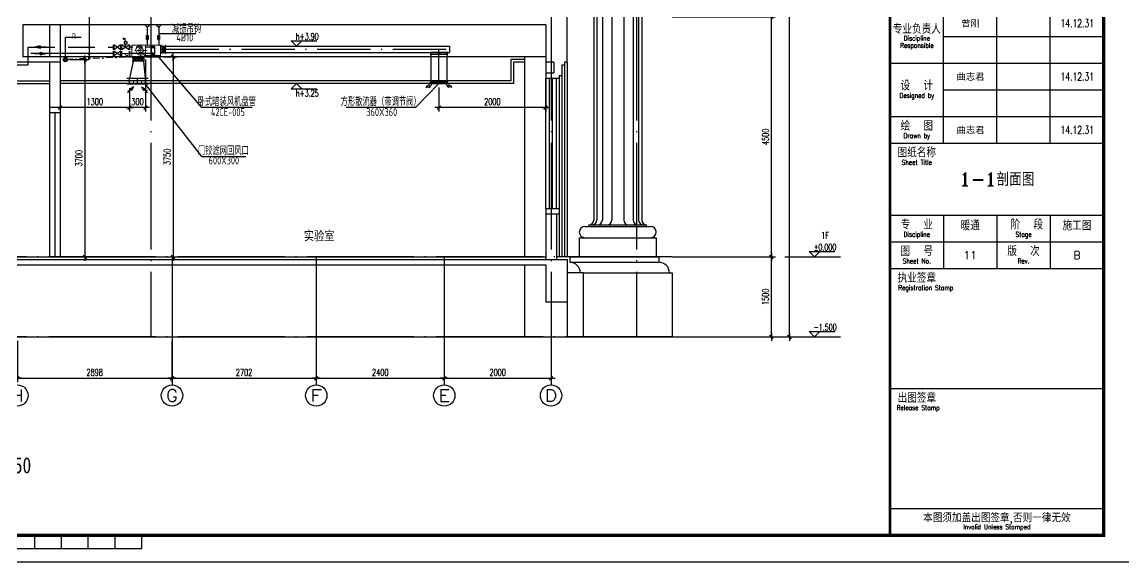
# Model space of a CAD drawing. Extents: x -345393 to -54719, y 203828 to 476815.
# Drawn here: x -240010 to -219361, y 226172 to 236296 of the extents above; entities that cross this region are included whole.
import ezdxf
from ezdxf.enums import TextEntityAlignment as Align

# ---------------------------------------------------------------- set-up
doc = ezdxf.new("R2010")
doc.units = 0
doc.header["$LTSCALE"] = 1000
doc.header["$MEASUREMENT"] = 0
for name, pattern in [('CENTER2', [1.125, 0.75, -0.125, 0.125, -0.125]), ('CHENG_DOTE', [1.42, 1, -0.2, 0.02, -0.2]), ('CONTINOUS', [0]), ('DASH', [0.35, 0.25, -0.1]), ('DASHDOT2', [0.5, 0.25, -0.125, 0, -0.125]), ('DASHED', [0.75, 0.5, -0.25]), ('DOTE', [2.42, 2, -0.2, 0.02, -0.2]), ('HIDDEN2', [0.1875, 0.125, -0.0625])]:
    doc.linetypes.add(name, pattern=pattern)
doc.layers.get('0').update_dxf_attribs({"color": 252, "linetype": 'CONTINUOUS'})
doc.layers.get('Defpoints').update_dxf_attribs({"color": 252, "linetype": 'CONTINUOUS'})
for name, color, linetype in [('A-卫生间', 252, 'CONTINUOUS'), ('A-外窗', 252, 'CONTINUOUS'), ('A-立面看线', 252, 'CONTINUOUS'), ('A-装饰构件', 252, 'CONTINUOUS'), ('AXIS', 252, 'CONTINUOUS'), ('AXIS_TEXT', 252, 'CONTINUOUS'), ('DIM_ELEV', 252, 'CONTINUOUS'), ('DOTE', 250, 'DOTE'), ('WALL', 252, 'CONTINUOUS'), ('图框', 252, 'CONTINUOUS'), ('暖通-水-水阀', 3, 'CONTINUOUS'), ('暖通-水-管道-供水', 1, 'CONTINUOUS'), ('暖通-水-管道-凝结水', 40, 'DASHDOT2'), ('暖通-水-管道-回水', 6, 'DASHED'), ('暖通-水-管道-立管', 6, 'CONTINUOUS'), ('暖通-水-管道-管径', 201, 'CONTINUOUS'), ('暖通-风-标注', 160, 'CONTINUOUS'), ('暖通-风-法兰', 2, 'CONTINUOUS'), ('暖通-风-装饰吊顶', 74, 'DASH'), ('暖通-风-说明', 3, 'CONTINUOUS'), ('暖通-风-轴线', 5, 'CHENG_DOTE'), ('暖通-风-风管', 4, 'CONTINUOUS')]:
    doc.layers.add(name, color=color, linetype=linetype)
doc.layers.add('暖通-水-设备', color=3, linetype='CONTINUOUS', lineweight=20)
doc.layers.add('暖通-风-风口', color=3, linetype='CONTINUOUS', lineweight=20)
doc.styles.add('_TCH_AXIS', font='COMPLEX', dxfattribs={"bigfont": 'GBCBIG'})
doc.styles.add('COMPLEX', font='COMPLEX')
doc.styles.add('HT', font='simhei.ttf')
doc.styles.add('HZ-ZGBZ', font='romanc.shx', dxfattribs={"width": 0.65, "bigfont": '0hztxt.shx'})
doc.styles.add('NT4', font='tssdeng.shx', dxfattribs={"width": 0.65, "bigfont": 'tssdchn.shx'})
doc.styles.add('TKZ1_tjhts.shx', font='tjromant.shx', dxfattribs={"bigfont": 'tjhts.shx'})
doc.styles.add('TKZ2_tjkts.shx', font='tjromant.shx', dxfattribs={"bigfont": 'tjkts.shx'})
doc.styles.add('图框字1_黑体', font='simhei.ttf')
doc.dimstyles.new('暖-标注50', dxfattribs={"dimscale": 0.5, "dimtxt": 250, "dimasz": 1, "dimexe": 150, "dimexo": 150, "dimgap": 100, "dimtad": 1, "dimdec": 0, "dimdsep": 46, "dimtxsty": 'HZ-ZGBZ', "dimblk": '_DIMX', "dimcen": 0.09, "dimclrt": 7, "dimadec": 0, "dimazin": 0, "dimtfac": 1, "dimtdec": 0, "dimtix": 1, "dimtmove": 2, "dimatfit": 3, "dimldrblk": '_DIMX', "dimfxl": 0, "dimtolj": 1, "dimtzin": 0, "dimarcsym": 0})

# ---------------------------------------------------------------- blocks, each defined once
blk = doc.blocks.new('_DIMX')
blk.add_line((-150, 0), (150, 0))
at = {"const_width": 50}
blk.add_lwpolyline([(-70, -70), (70, 70)], dxfattribs=at)
blk = doc.blocks.new('*D351')
at = {"layer": 'Defpoints', "color": 0}
for p in [(-227902, 231893), (-225968, 231893), (-227902, 230393)]:
    blk.add_point(p, dxfattribs=at)
at = {"layer": '暖通-风-标注', "color": 0, "lineweight": -2}
for p, q in [((-227827, 231893), (-225893, 231893)), ((-225968, 230394), (-225968, 231893)), ((-227827, 230393), (-225893, 230393))]:
    blk.add_line(p, q, dxfattribs=at)
at = {"layer": '暖通-风-标注', "color": 0, "lineweight": -2, "xscale": 0.5, "yscale": 0.5, "zscale": 0.5}
for p, rotation in [((-225968, 231893), 90), ((-225968, 230393), 270)]:
    blk.add_blockref('_DIMX', p, dxfattribs=dict(at, rotation=rotation))
at = {"layer": '暖通-风-标注', "color": 7, "insert": (-226081, 231143), "char_height": 125, "attachment_point": 5, "rotation": 90, "style": 'HZ-ZGBZ'}
blk.add_mtext('\\A1;1500', dxfattribs=at)
blk = doc.blocks.new('*D352')
at = {"layer": 'Defpoints', "color": 0}
for p in [(-227902, 236393), (-225968, 236393), (-227902, 231893)]:
    blk.add_point(p, dxfattribs=at)
at = {"layer": '暖通-风-标注', "color": 0, "lineweight": -2}
for p, q in [((-227827, 236393), (-225893, 236393)), ((-225968, 231894), (-225968, 236393)), ((-227827, 231893), (-225893, 231893))]:
    blk.add_line(p, q, dxfattribs=at)
at = {"layer": '暖通-风-标注', "color": 0, "lineweight": -2, "xscale": 0.5, "yscale": 0.5, "zscale": 0.5}
for p, rotation in [((-225968, 236393), 90), ((-225968, 231893), 270)]:
    blk.add_blockref('_DIMX', p, dxfattribs=dict(at, rotation=rotation))
at = {"layer": '暖通-风-标注', "color": 7, "insert": (-226081, 234143), "char_height": 125, "attachment_point": 5, "rotation": 90, "style": 'HZ-ZGBZ'}
blk.add_mtext('\\A1;4500', dxfattribs=at)
blk = doc.blocks.new('*D357')
at = {"layer": 'Defpoints', "color": 0}
for p in [(-227991, 252893), (-225629, 252893), (-227991, 230393)]:
    blk.add_point(p, dxfattribs=at)
at = {"layer": '暖通-风-标注', "color": 0, "lineweight": -2}
for p, q in [((-227916, 252893), (-225554, 252893)), ((-225629, 230394), (-225629, 252893)), ((-227916, 230393), (-225554, 230393))]:
    blk.add_line(p, q, dxfattribs=at)
at = {"layer": '暖通-风-标注', "color": 0, "lineweight": -2, "xscale": 0.5, "yscale": 0.5, "zscale": 0.5}
for p, rotation in [((-225629, 252893), 90), ((-225629, 230393), 270)]:
    blk.add_blockref('_DIMX', p, dxfattribs=dict(at, rotation=rotation))
at = {"layer": '暖通-风-标注', "color": 7, "insert": (-225741, 241643), "char_height": 125, "attachment_point": 5, "rotation": 90, "style": 'HZ-ZGBZ'}
blk.add_mtext('\\A1;22500', dxfattribs=at)
blk = doc.blocks.new('*D358')
at = {"layer": 'Defpoints', "color": 0}
for p in [(-232097, 230393), (-230097, 230393), (-230097, 229616)]:
    blk.add_point(p, dxfattribs=at)
at = {"layer": '暖通-风-标注', "color": 0, "lineweight": -2}
for p, q in [((-232097, 230318), (-232097, 229541)), ((-230097, 230318), (-230097, 229541)), ((-232097, 229616), (-230098, 229616))]:
    blk.add_line(p, q, dxfattribs=at)
at = {"layer": '暖通-风-标注', "color": 0, "lineweight": -2, "xscale": 0.5, "yscale": 0.5, "zscale": 0.5, "rotation": 180}
blk.add_blockref('_DIMX', (-232097, 229616), dxfattribs=at)
at = {"layer": '暖通-风-标注', "color": 0, "lineweight": -2, "xscale": 0.5, "yscale": 0.5, "zscale": 0.5}
blk.add_blockref('_DIMX', (-230097, 229616), dxfattribs=at)
at = {"layer": '暖通-风-标注', "color": 7, "insert": (-231097, 229728), "char_height": 125, "attachment_point": 5, "style": 'HZ-ZGBZ'}
blk.add_mtext('\\A1;2000', dxfattribs=at)
blk = doc.blocks.new('*D359')
at = {"layer": 'Defpoints', "color": 0}
for p in [(-234497, 230393), (-232097, 230393), (-232097, 229616)]:
    blk.add_point(p, dxfattribs=at)
at = {"layer": '暖通-风-标注', "color": 0, "lineweight": -2}
for p, q in [((-234497, 230318), (-234497, 229541)), ((-232097, 230318), (-232097, 229541)), ((-234497, 229616), (-232098, 229616))]:
    blk.add_line(p, q, dxfattribs=at)
at = {"layer": '暖通-风-标注', "color": 0, "lineweight": -2, "xscale": 0.5, "yscale": 0.5, "zscale": 0.5, "rotation": 180}
blk.add_blockref('_DIMX', (-234497, 229616), dxfattribs=at)
at = {"layer": '暖通-风-标注', "color": 0, "lineweight": -2, "xscale": 0.5, "yscale": 0.5, "zscale": 0.5}
blk.add_blockref('_DIMX', (-232097, 229616), dxfattribs=at)
at = {"layer": '暖通-风-标注', "color": 7, "insert": (-233297, 229728), "char_height": 125, "attachment_point": 5, "style": 'HZ-ZGBZ'}
blk.add_mtext('\\A1;2400', dxfattribs=at)
blk = doc.blocks.new('*D360')
at = {"layer": 'Defpoints', "color": 0}
for p in [(-237200, 230393), (-234497, 230393), (-234497, 229616)]:
    blk.add_point(p, dxfattribs=at)
at = {"layer": '暖通-风-标注', "color": 0, "lineweight": -2}
for p, q in [((-237200, 230318), (-237200, 229541)), ((-234497, 230318), (-234497, 229541)), ((-237199, 229616), (-234498, 229616))]:
    blk.add_line(p, q, dxfattribs=at)
at = {"layer": '暖通-风-标注', "color": 0, "lineweight": -2, "xscale": 0.5, "yscale": 0.5, "zscale": 0.5, "rotation": 180}
blk.add_blockref('_DIMX', (-237200, 229616), dxfattribs=at)
at = {"layer": '暖通-风-标注', "color": 0, "lineweight": -2, "xscale": 0.5, "yscale": 0.5, "zscale": 0.5}
blk.add_blockref('_DIMX', (-234497, 229616), dxfattribs=at)
at = {"layer": '暖通-风-标注', "color": 7, "insert": (-235849, 229728), "char_height": 125, "attachment_point": 5, "style": 'HZ-ZGBZ'}
blk.add_mtext('\\A1;2702', dxfattribs=at)
blk = doc.blocks.new('*D361')
at = {"layer": 'Defpoints', "color": 0}
for p in [(-240097, 230393), (-237200, 230393), (-237200, 229616)]:
    blk.add_point(p, dxfattribs=at)
at = {"layer": '暖通-风-标注', "color": 0, "lineweight": -2}
for p, q in [((-240097, 230318), (-240097, 229541)), ((-237200, 230318), (-237200, 229541)), ((-240097, 229616), (-237200, 229616))]:
    blk.add_line(p, q, dxfattribs=at)
at = {"layer": '暖通-风-标注', "color": 0, "lineweight": -2, "xscale": 0.5, "yscale": 0.5, "zscale": 0.5, "rotation": 180}
blk.add_blockref('_DIMX', (-240097, 229616), dxfattribs=at)
at = {"layer": '暖通-风-标注', "color": 0, "lineweight": -2, "xscale": 0.5, "yscale": 0.5, "zscale": 0.5}
blk.add_blockref('_DIMX', (-237200, 229616), dxfattribs=at)
at = {"layer": '暖通-风-标注', "color": 7, "insert": (-238649, 229728), "char_height": 125, "attachment_point": 5, "style": 'HZ-ZGBZ'}
blk.add_mtext('\\A1;2898', dxfattribs=at)
blk = doc.blocks.new('_AXISO')
blk.add_circle((0, 0), 0.5)
at = {"layer": 'AXIS_TEXT', "style": 'COMPLEX', "width": 1.041667}
blk.add_attdef('A', text='', height=0.56, dxfattribs=at).set_placement((-0.25, -0.28), (0.25, -0.28), align=Align.FIT)
blk = doc.blocks.new('箭头')
at = {"color": 3, "linetype": 'CONTINOUS'}
for p, q in [((-317, 0), (381, 0)), ((32, 84), (381, 0)), ((32, 84), (32, -84)), ((32, -84), (381, 0))]:
    blk.add_line(p, q, dxfattribs=at)
blk = doc.blocks.new('截止阀1')
at = {"layer": '暖通-水-水阀'}
for p, q in [((100, 0), (-100, 0)), ((100, -20), (-100, -20)), ((100, -320), (-100, -20)), ((-100, -320), (100, -20)), ((-100, -320), (100, -320)), ((-100, -340), (100, -340))]:
    blk.add_line(p, q, dxfattribs=at)
blk = doc.blocks.new('除污器2')
at = {"layer": '暖通-水-水阀'}
for p, q in [((100, 340), (-100, 340)), ((100, 320), (-100, 320)), ((-100, 20), (100, 20)), ((-100, 0), (100, 0)), ((134, 145), (60, 80)), ((140, 137), (66, 73))]:
    blk.add_line(p, q, dxfattribs=at)
at = {"layer": '暖通-水-水阀', "const_width": 40}
for points in [[(0, 320), (0, 20)], [(0, 224), (97, 112)]]:
    blk.add_lwpolyline(points, dxfattribs=at)
blk = doc.blocks.new('dd')
at = {"layer": '暖通-水-水阀'}
for p, q in [((100, 0), (-100, 0)), ((-325, -86), (-400, -79)), ((-387, -139), (-325, -86)), ((-334, -157), (-387, -139)), ((-236, -170), (-334, -157)), ((0, -170), (-130, -170)), ((100, -20), (-100, -20)), ((100, -320), (-100, -20)), ((-100, -320), (100, -20)), ((-100, -320), (100, -320)), ((-100, -340), (100, -340))]:
    blk.add_line(p, q, dxfattribs=at)
blk.add_lwpolyline([(-236, -217), (-130, -217), (-130, -123), (-236, -123)], close=True, dxfattribs=at)
blk = doc.blocks.new('*D690')
at = {"layer": 'Defpoints', "color": 0}
for p in [(-237430, 235643), (-237830, 231893), (-237181, 231893)]:
    blk.add_point(p, dxfattribs=at)
at = {"layer": '暖通-风-标注', "color": 0, "lineweight": -2}
for p, q in [((-237355, 235643), (-237106, 235643)), ((-237181, 235642), (-237181, 231893)), ((-237755, 231893), (-237106, 231893))]:
    blk.add_line(p, q, dxfattribs=at)
at = {"layer": '暖通-风-标注', "color": 0, "lineweight": -2, "xscale": 0.5, "yscale": 0.5, "zscale": 0.5}
for p, rotation in [((-237181, 235643), 90), ((-237181, 231893), 270)]:
    blk.add_blockref('_DIMX', p, dxfattribs=dict(at, rotation=rotation))
at = {"layer": '暖通-风-标注', "color": 7, "insert": (-237293, 233768), "char_height": 125, "attachment_point": 5, "rotation": 90, "style": 'HZ-ZGBZ'}
blk.add_mtext('\\A1;3750', dxfattribs=at)
blk = doc.blocks.new('*D691')
at = {"layer": 'Defpoints', "color": 0}
for p in [(-239197, 235593), (-239297, 231893), (-238832, 231893)]:
    blk.add_point(p, dxfattribs=at)
at = {"layer": '暖通-风-标注', "color": 0, "lineweight": -2}
for p, q in [((-239122, 235593), (-238757, 235593)), ((-238832, 235592), (-238832, 231893)), ((-239222, 231893), (-238757, 231893))]:
    blk.add_line(p, q, dxfattribs=at)
at = {"layer": '暖通-风-标注', "color": 0, "lineweight": -2, "xscale": 0.5, "yscale": 0.5, "zscale": 0.5}
for p, rotation in [((-238832, 235593), 90), ((-238832, 231893), 270)]:
    blk.add_blockref('_DIMX', p, dxfattribs=dict(at, rotation=rotation))
at = {"layer": '暖通-风-标注', "color": 7, "insert": (-238945, 233743), "char_height": 125, "attachment_point": 5, "rotation": 90, "style": 'HZ-ZGBZ'}
blk.add_mtext('\\A1;3700', dxfattribs=at)
blk = doc.blocks.new('fg_baiy01')
for p, q in [((0.5, 0.5), (-0.5, 0.5)), ((-0.5, 0.5), (-0.5, -0.5)), ((-0.5, 0.25), (0.5, 0.25)), ((-0.5, 0), (0.5, 0)), ((0.5, -0.5), (0.5, 0.5)), ((-0.5, -0.25), (0.5, -0.25)), ((-0.5, -0.5), (0.5, -0.5))]:
    blk.add_line(p, q)
blk = doc.blocks.new('A$C76E60354')
at = {"layer": '暖通-风-说明', "color": 95}
for p, q in [((-113, -113), (0, 0)), ((0, 0), (-68, -39)), ((0, 0), (-39, -68)), ((-106, -69), (-81, -81)), ((-69, -106), (-106, -69)), ((-106, -69), (-81, -81)), ((-69, -106), (-94, -94)), ((-40, -39), (-68, -39)), ((-39, -68), (-40, -39))]:
    blk.add_line(p, q, dxfattribs=at)
for points in [[(-68, -39), (-40, -39), (0, 0)], [(-39, -68), (-40, -39), (0, 0)]]:
    blk.add_solid(points, dxfattribs=at)
blk = doc.blocks.new('风机盘管2')
h = blk.add_hatch()
h.set_pattern_fill('ANSI37', color=95, scale=5, style=0)
h.set_pattern_definition([(45, (-10574485.771, -16627846.545), (-11.225320151, 11.225320151), []), (135, (-10574485.771, -16627846.545), (-11.225320151, -11.225320151), [])])
h.paths.add_polyline_path([(-167, -15), (-237, -15), (-237, -75), (-167, -75)])
h.paths.add_polyline_path([(-237, -75), (-237, -135), (-167, -135), (-167, -75)])
for p, q in [((-142, 0), (141, 0)), ((-142, -210), (-142, 0)), ((141, 0), (141, -210)), ((141, 0), (396, 0)), ((226, 0), (141, 0)), ((396, 0), (396, -220)), ((-142, -190), (141, -190)), ((-142, -190), (141, -190)), ((141, -190), (163, -190)), ((163, -190), (163, -220)), ((-132, -220), (131, -220)), ((157, -245), (390, -245)), ((163, -220), (396, -220)), ((173, -220), (173, -245)), ((373, -220), (373, -245))]:
    blk.add_line(p, q)
at = {"color": 3, "linetype": 'CENTER2', "ltscale": 0.1}
for p, q in [((226, 12), (226, -203)), ((-25, -38), (25, -38)), ((-25, -156), (25, -156)), ((-20, -205), (20, -205)), ((0, -13), (0, -63)), ((0, -131), (0, -181)), ((0, -185), (0, -225)), ((109, -96), (343, -96))]:
    blk.add_line(p, q, dxfattribs=at)
for points in [[(-35, -20), (35, -20), (35, -173), (-35, -173)], [(-30, -25), (30, -25), (30, -168), (-30, -168)]]:
    blk.add_lwpolyline(points, close=True)
for centre, radius in [((0, -38), 12.5), ((0, -156), 12.5), ((0, -205), 10), ((226, -96), 45.7)]:
    blk.add_circle(centre, radius)
for centre, radius, start, end in [((226, -99), 98.9, 1.8115, 90), ((223, -84), 102, 216.3406, 353.3695), ((-132, -210), 10, 180, 270), ((131, -210), 10, 270, 0)]:
    blk.add_arc(centre, radius, start, end)
at = {"layer": '暖通-水-设备'}
for p, q in [((-237, -160), (-237, 10)), ((-167, -160), (-167, 10))]:
    blk.add_line(p, q, dxfattribs=at)
at = {"layer": '暖通-风-轴线'}
blk.add_line((-142, -75), (-237, -75), dxfattribs=at)
at = {"layer": '暖通-风-风管'}
for p, q in [((-142, -15), (-237, -15)), ((-142, -135), (-237, -135))]:
    blk.add_line(p, q, dxfattribs=at)
blk = doc.blocks.new('A$C5A12350D')
at = {"layer": '暖通-风-标注'}
h = blk.add_hatch(dxfattribs=at)
h.set_pattern_fill('ANSI37', color=256, scale=250, style=0)
h.set_pattern_definition([(45, (-633792.043, -274273.086), (-22.0970869, 22.0970869), []), (135, (-633792.043, -274273.086), (-22.0970869, -22.0970869), [])])
h.paths.add_polyline_path([(200, -50), (200, 0), (100, 0), (100, -50)])
h.paths.add_polyline_path([(100, -50), (100, 0), (0, 0), (0, -50)])
at = {"layer": '暖通-风-法兰'}
for p, q in [((-16, 0), (216, 0)), ((-16, -50), (216, -50))]:
    blk.add_line(p, q, dxfattribs=at)
at = {"layer": '暖通-风-轴线'}
blk.add_line((100, 0), (100, -50), dxfattribs=at)
at = {"layer": '暖通-风-风管'}
for p, q in [((0, 0), (0, -50)), ((200, 0), (200, -50))]:
    blk.add_line(p, q, dxfattribs=at)
blk = doc.blocks.new('*D693')
at = {"layer": 'Defpoints', "color": 0}
for p in [(-237697, 235670), (-237997, 235133), (-237997, 234691)]:
    blk.add_point(p, dxfattribs=at)
at = {"layer": '暖通-风-标注', "color": 0, "lineweight": -2}
for p, q in [((-237697, 235595), (-237697, 234616)), ((-237997, 235058), (-237997, 234616)), ((-237998, 234691), (-237998, 234691)), ((-237697, 234691), (-237997, 234691)), ((-237697, 234691), (-237696, 234691))]:
    blk.add_line(p, q, dxfattribs=at)
at = {"layer": '暖通-风-标注', "color": 0, "lineweight": -2, "xscale": 0.5, "yscale": 0.5, "zscale": 0.5}
blk.add_blockref('_DIMX', (-237997, 234691), dxfattribs=at)
at = {"layer": '暖通-风-标注', "color": 0, "lineweight": -2, "xscale": 0.5, "yscale": 0.5, "zscale": 0.5, "rotation": 180}
blk.add_blockref('_DIMX', (-237697, 234691), dxfattribs=at)
at = {"layer": '暖通-风-标注', "color": 7, "insert": (-237847, 234803), "char_height": 125, "attachment_point": 5, "style": 'HZ-ZGBZ'}
blk.add_mtext('\\A1;300', dxfattribs=at)
blk = doc.blocks.new('*D694')
at = {"layer": 'Defpoints', "color": 0}
for p in [(-239297, 235143), (-237997, 235133), (-239297, 234691)]:
    blk.add_point(p, dxfattribs=at)
at = {"layer": '暖通-风-标注', "color": 0, "lineweight": -2}
for p, q in [((-239297, 235068), (-239297, 234616)), ((-237997, 235058), (-237997, 234616)), ((-237998, 234691), (-239297, 234691))]:
    blk.add_line(p, q, dxfattribs=at)
at = {"layer": '暖通-风-标注', "color": 0, "lineweight": -2, "xscale": 0.5, "yscale": 0.5, "zscale": 0.5, "rotation": 180}
blk.add_blockref('_DIMX', (-239297, 234691), dxfattribs=at)
at = {"layer": '暖通-风-标注', "color": 0, "lineweight": -2, "xscale": 0.5, "yscale": 0.5, "zscale": 0.5}
blk.add_blockref('_DIMX', (-237997, 234691), dxfattribs=at)
at = {"layer": '暖通-风-标注', "color": 7, "insert": (-238647, 234803), "char_height": 125, "attachment_point": 5, "style": 'HZ-ZGBZ'}
blk.add_mtext('\\A1;1300', dxfattribs=at)
blk = doc.blocks.new('*D692')
at = {"layer": 'Defpoints', "color": 0}
for p in [(-230197, 235643), (-232197, 235143), (-232197, 234691)]:
    blk.add_point(p, dxfattribs=at)
at = {"layer": '暖通-风-标注', "color": 0, "lineweight": -2}
for p, q in [((-230197, 235568), (-230197, 234616)), ((-232197, 235068), (-232197, 234616)), ((-230198, 234691), (-232197, 234691))]:
    blk.add_line(p, q, dxfattribs=at)
at = {"layer": '暖通-风-标注', "color": 0, "lineweight": -2, "xscale": 0.5, "yscale": 0.5, "zscale": 0.5, "rotation": 180}
blk.add_blockref('_DIMX', (-232197, 234691), dxfattribs=at)
at = {"layer": '暖通-风-标注', "color": 0, "lineweight": -2, "xscale": 0.5, "yscale": 0.5, "zscale": 0.5}
blk.add_blockref('_DIMX', (-230197, 234691), dxfattribs=at)
at = {"layer": '暖通-风-标注', "color": 7, "insert": (-231197, 234803), "char_height": 125, "attachment_point": 5, "style": 'HZ-ZGBZ'}
blk.add_mtext('\\A1;2000', dxfattribs=at)

msp = doc.modelspace()

# ---------------------------------------------------------------- linework, layer by layer
for p, q in [((-222742.68185, 234022.36292), (-222742.68185, 240522.36292)), ((-221742.68185, 234022.36292), (-221742.68185, 240022.36292)), ((-220742.68185, 234022.36292), (-220742.68185, 240022.36292)), ((-222742.68185, 236022.36292), (-219742.68185, 236022.36292)), ((-223742.68185, 235522.36292), (-219742.68185, 235522.36292)), ((-222742.68185, 235022.36292), (-219742.68185, 235022.36292)), ((-223742.68185, 234522.36292), (-219742.68185, 234522.36292)), ((-223742.68185, 232672.36292), (-219742.68185, 232672.36292)), ((-222742.68185, 232672.36292), (-222742.68185, 231672.36292)), ((-221742.68185, 232672.36292), (-221742.68185, 231672.36292)), ((-220742.68185, 232672.36292), (-220742.68185, 231672.36292)), ((-223742.68185, 232172.36292), (-219742.68185, 232172.36292)), ((-223742.68185, 229422.36292), (-219742.68185, 229422.36292)), ((-223742.68185, 227172.36292), (-219742.68185, 227172.36292))]:
    msp.add_line(p, q)
for points, const_width in [([(-223742.68185, 255372.36281), (-223742.68185, 226672.36292)], 50), ([(-223742.68185, 234022.36292), (-219742.68185, 234022.36292)], 30), ([(-223742.68185, 231672.36292), (-219742.68185, 231672.36292)], 30)]:
    msp.add_lwpolyline(points, dxfattribs=dict(const_width=const_width))
at = {"layer": 'A-卫生间', "color": 251}
msp.add_line((-230197.38334, 235642.5295), (-239297.37346, 235642.5295), dxfattribs=at)
at = {"layer": 'A-卫生间'}
for p, q in [((-230597.38048, 235642.5295), (-230597.38048, 231892.5295)), ((-253997.37041, 231892.5295), (-230197.38334, 231892.5295)), ((-230597.38048, 231742.5295), (-230597.38048, 230392.5295))]:
    msp.add_line(p, q, dxfattribs=at)
at = {"layer": 'A-外窗'}
for p, q in [((-230197.38334, 232792.5295), (-230197.38334, 235242.5295)), ((-230127.38334, 232792.5295), (-230127.38334, 235242.5295)), ((-230067.38334, 232792.5295), (-230067.38334, 235242.5295)), ((-229997.38334, 232792.5295), (-229997.38334, 235242.5295)), ((-239497.37346, 234592.5295), (-239497.37346, 231892.5295)), ((-239397.37346, 234592.5295), (-239397.37346, 231892.5295)), ((-239297.37346, 234592.5295), (-239297.37346, 231892.5295))]:
    msp.add_line(p, q, dxfattribs=at)
at = {"layer": 'A-立面看线'}
for p, q in [((-229297.38029, 246481.37637), (-229297.38029, 232582.5295)), ((-229238.58231, 246481.37637), (-229238.58231, 232582.5295)), ((-229135.68468, 246481.37637), (-229135.68468, 232582.5295)), ((-228959.29073, 246481.37637), (-228959.29073, 232582.5295)), ((-228735.46984, 246481.37637), (-228735.46984, 232582.5295)), ((-228559.0759, 246481.37637), (-228559.0759, 232582.5295)), ((-228456.17827, 246481.37637), (-228456.17827, 232582.5295)), ((-228397.38029, 246481.37637), (-228397.38029, 232582.5295)), ((-229462.38029, 232462.5295), (-228232.38029, 232462.5295)), ((-229387.38029, 232492.5295), (-228307.38029, 232492.5295)), ((-229387.38029, 232462.5295), (-229387.38029, 232492.5295)), ((-228307.38029, 232462.5295), (-228307.38029, 232492.5295)), ((-229567.38029, 232252.5295), (-228127.38029, 232252.5295)), ((-229567.38029, 232252.5295), (-229567.38029, 231892.5295)), ((-228127.38029, 232252.5295), (-228127.38029, 231892.5295)), ((-229747.38334, 231892.5295), (-228077.38029, 231892.5295)), ((-228077.38029, 231892.5295), (-228077.38029, 231792.5295)), ((-229747.38291, 231792.5295), (-228077.38029, 231792.5295)), ((-229497.38334, 231592.5295), (-227827.38029, 231592.5295)), ((-227827.38029, 231592.5295), (-227827.38029, 230392.5295))]:
    msp.add_line(p, q, dxfattribs=at)
for centre, radius, start, end in [((-229387.38029, 232582.5295), 90, 270, 0), ((-229328.58231, 232582.5295), 90, 270, 0), ((-229225.68468, 232582.5295), 90, 270, 0), ((-229049.29073, 232582.5295), 90, 270, 0), ((-228645.46984, 232582.5295), 90, 180, 270), ((-228469.0759, 232582.5295), 90, 180, 270), ((-228366.17827, 232582.5295), 90, 180, 270), ((-228307.38029, 232582.5295), 90, 180, 270), ((-229462.38029, 232357.5295), 105, 90, 270), ((-228232.38029, 232357.5295), 105, 270, 90), ((-228077.38029, 231592.5295), 200, 0, 90)]:
    msp.add_arc(centre, radius, start, end, dxfattribs=at)
at = {"layer": 'A-装饰构件'}
for p, q in [((-229847.38334, 235492.5295), (-229847.38334, 231892.5295)), ((-229797.38334, 235542.5295), (-229797.38334, 231892.5295)), ((-229947.38334, 235242.5295), (-229947.38334, 232792.5295)), ((-229897.38334, 235292.5295), (-229897.38334, 231892.5295)), ((-229947.38334, 232692.5295), (-229947.38334, 231892.5295)), ((-229747.38334, 231892.5295), (-229997.38334, 231892.5295)), ((-229747.38334, 231892.5295), (-229747.38334, 231792.5295))]:
    msp.add_line(p, q, dxfattribs=at)
msp.add_arc((-229747.38334, 231592.5295), 200, 0, 90, dxfattribs=at)
at = {"layer": 'AXIS'}
for p, q in [((-225260.01522, 231992.5295), (-224779.70997, 231992.5295)), ((-225160.01522, 231892.5295), (-225260.01522, 231992.5295)), ((-225160.01522, 231892.5295), (-225060.01522, 231992.5295)), ((-225260.01522, 230492.5295), (-224779.70997, 230492.5295)), ((-225160.01522, 230392.5295), (-225260.01522, 230492.5295)), ((-225160.01522, 230392.5295), (-225060.01522, 230492.5295)), ((-237199.78061, 230392.5295), (-237199.78061, 229493.77524)), ((-234497.38334, 230392.5295), (-234497.38334, 229493.77524)), ((-232097.38334, 230392.5295), (-232097.38334, 229493.77524)), ((-230097.38334, 230392.5295), (-230097.38334, 229493.77524))]:
    msp.add_line(p, q, dxfattribs=at)
at = {"layer": 'DIM_ELEV'}
for p, q in [((-225718.0606, 231893.07192), (-224674.9409, 231893.07192)), ((-225718.0606, 230393.07192), (-224674.9409, 230393.07192))]:
    msp.add_line(p, q, dxfattribs=at)
at = {"layer": 'DOTE'}
for p, q in [((-237597.38334, 253392.5295), (-237597.38334, 230392.5295)), ((-230097.38334, 253392.5295), (-230097.38334, 230392.5295)), ((-228497.38334, 253392.5295), (-228497.38334, 230392.5295)), ((-227827.38029, 231892.5295), (-254097.38334, 231892.5295)), ((-237199.78061, 231892.5295), (-237199.78061, 230392.5295)), ((-234497.38334, 231892.5295), (-234497.38334, 230392.5295)), ((-232097.38334, 231892.5295), (-232097.38334, 230392.5295)), ((-227827.38029, 230392.5295), (-256367.37346, 230392.5295))]:
    msp.add_line(p, q, dxfattribs=at)
at = {"layer": 'WALL'}
for p, q in [((-229797.38334, 235542.5295), (-229797.38334, 237092.5295)), ((-230197.38334, 236242.5295), (-239997.37346, 236242.5295)), ((-239997.37346, 236242.5295), (-239997.37346, 235642.5295)), ((-239497.37346, 236242.5295), (-239497.37346, 235642.5295)), ((-239297.37346, 236242.5295), (-239297.37346, 234592.5295)), ((-230197.38334, 236242.5295), (-230197.38334, 235242.5295)), ((-239297.37346, 235642.5295), (-239997.37346, 235642.5295)), ((-239297.37346, 235542.5295), (-240397.37346, 235542.5295)), ((-239497.37346, 235542.5295), (-239497.37346, 234592.5295)), ((-230047.38334, 235542.5295), (-230197.38334, 235542.5295)), ((-230047.38334, 235542.5295), (-230047.38334, 235342.5295)), ((-229897.38334, 235492.5295), (-229847.38334, 235492.5295)), ((-229897.38334, 235492.5295), (-229897.38334, 235292.5295)), ((-229847.38334, 235542.5295), (-229847.38334, 235492.5295)), ((-229797.38334, 235542.5295), (-229847.38334, 235542.5295)), ((-230197.38334, 235342.5295), (-230047.38334, 235342.5295)), ((-230197.38334, 235242.5295), (-229947.38334, 235242.5295)), ((-229947.38334, 235292.5295), (-229897.38334, 235292.5295)), ((-229947.38334, 235292.5295), (-229947.38334, 235242.5295)), ((-239297.37346, 234692.5295), (-239497.37346, 234692.5295)), ((-239297.37346, 234592.5295), (-239497.37346, 234592.5295)), ((-230197.38334, 232792.5295), (-230197.38334, 231842.5295)), ((-229947.38334, 232792.5295), (-230197.38334, 232792.5295)), ((-229947.38334, 232792.5295), (-229947.38334, 232692.5295)), ((-229947.38334, 232692.5295), (-230197.38334, 232692.5295)), ((-229997.38334, 232692.5295), (-229997.38334, 231842.5295)), ((-254397.37041, 231842.5295), (-229797.38334, 231842.5295)), ((-253997.37041, 231742.5295), (-230197.38334, 231742.5295)), ((-230197.38334, 231742.5295), (-230197.38334, 231042.5295)), ((-229797.38334, 231842.5295), (-229797.38334, 230392.5295)), ((-229497.38334, 231592.5295), (-229797.38334, 231592.5295)), ((-229497.38334, 231592.5295), (-229497.38334, 230392.5295)), ((-229797.38334, 231042.5295), (-230197.38334, 231042.5295)), ((-256367.37346, 230392.5295), (-224785.34574, 230392.5295))]:
    msp.add_line(p, q, dxfattribs=at)
at = {"layer": '图框'}
for p, q in [((-239767.68185, 226422.36281), (-239767.68185, 226672.36281)), ((-239267.68185, 226422.36281), (-239267.68185, 226672.36281)), ((-238767.68185, 226422.36281), (-238767.68185, 226672.36281)), ((-238267.68185, 226422.36281), (-238267.68185, 226672.36281)), ((-237767.68185, 226422.36281), (-237767.68185, 226672.36281)), ((-242767.68185, 226422.36281), (-237767.68185, 226422.36281)), ((-261292.68185, 226172.36281), (-219242.68185, 226172.36281))]:
    msp.add_line(p, q, dxfattribs=at)
at = {"layer": '图框', "const_width": 60}
msp.add_lwpolyline([(-219742.68185, 255372.36281), (-260042.68185, 255372.36281), (-260042.68185, 226672.36281), (-219742.68185, 226672.36281)], close=True, dxfattribs=at)
at = {"layer": '暖通-水-管道-供水'}
for p, q in [((-238299.78405, 235704.54972), (-239847.38639, 235704.54972)), ((-237555.88639, 235704.54972), (-237993.78405, 235704.54972))]:
    msp.add_line(p, q, dxfattribs=at)
at = {"layer": '暖通-水-管道-凝结水', "ltscale": 0.5}
msp.add_line((-237555.88639, 235659.68375), (-239157.44478, 235594.68999), dxfattribs=at)
at = {"layer": '暖通-水-管道-回水', "linetype": 'HIDDEN2'}
msp.add_line((-237555.88639, 235822.54972), (-237993.78405, 235822.54972), dxfattribs=at)
at = {"layer": '暖通-水-管道-回水'}
msp.add_lwpolyline([(-240397.38639, 235492.5295), (-239897.38639, 235492.5295), (-239897.38639, 235822.54972), (-238299.78405, 235822.54972)], dxfattribs=at)
at = {"layer": '暖通-水-管道-立管', "color": 3}
for radius in [40, 25]:
    msp.add_circle((-239197.38639, 235592.5295), radius, dxfattribs=at)
at = {"layer": '暖通-水-管道-管径'}
msp.add_line((-238749.78405, 236737.92302), (-238749.78405, 235616.74086), dxfattribs=at)
at = {"layer": '暖通-水-管道-管径', "const_width": 25}
for points in [[(-238737.28405, 235822.54972, -1), (-238762.28405, 235822.54972, -1)], [(-238737.28405, 235704.54972, -1), (-238762.28405, 235704.54972, -1)], [(-238737.28405, 235616.74086, -1), (-238762.28405, 235616.74086, -1)]]:
    msp.add_lwpolyline(points, format="xyb", close=True, dxfattribs=at)
at = {"layer": '暖通-风-标注', "color": 95}
for p, q in [((-232381.06223, 235126.9224), (-232438.33788, 235069.64675)), ((-232438.33788, 235069.64675), (-232418.40292, 235104.16756)), ((-232438.33788, 235069.64675), (-232404.10663, 235089.36295)), ((-232418.56557, 235089.60498), (-232418.40292, 235104.16756)), ((-232404.10663, 235089.36295), (-232418.56557, 235089.60498)), ((-232331.06223, 235126.9224), (-232388.33788, 235069.64675)), ((-232388.33788, 235069.64675), (-232368.40292, 235104.16756)), ((-232388.33788, 235069.64675), (-232354.10663, 235089.36295)), ((-232368.56557, 235089.60498), (-232368.40292, 235104.16756)), ((-232354.10663, 235089.36295), (-232368.56557, 235089.60498)), ((-232063.7303, 235126.9224), (-232006.45465, 235069.64675)), ((-232040.6859, 235089.36295), (-232026.22696, 235089.60498)), ((-232006.45465, 235069.64675), (-232040.6859, 235089.36295)), ((-232026.22696, 235089.60498), (-232026.38961, 235104.16756)), ((-232006.45465, 235069.64675), (-232026.38961, 235104.16756)), ((-232013.7303, 235126.9224), (-231956.45465, 235069.64675)), ((-231990.6859, 235089.36295), (-231976.22696, 235089.60498)), ((-231956.45465, 235069.64675), (-231990.6859, 235089.36295)), ((-231956.45465, 235069.64675), (-231976.38961, 235104.16756))]:
    msp.add_line(p, q, dxfattribs=at)
at = {"layer": '暖通-风-标注', "const_width": 10}
for points in [[(-237669.21108, 235860.37525, 1), (-237659.21108, 235860.37525, 1)], [(-237442.5617, 235860.37525, -1), (-237452.5617, 235860.37525, -1)]]:
    msp.add_lwpolyline(points, format="xyb", close=True, dxfattribs=at)
at = {"layer": '暖通-风-标注', "color": 95}
for points in [[(-232418.40292, 235104.16756), (-232418.56557, 235089.60498), (-232438.33788, 235069.64675)], [(-232404.10663, 235089.36295), (-232418.56557, 235089.60498), (-232438.33788, 235069.64675)], [(-232368.40292, 235104.16756), (-232368.56557, 235089.60498), (-232388.33788, 235069.64675)], [(-232354.10663, 235089.36295), (-232368.56557, 235089.60498), (-232388.33788, 235069.64675)], [(-232040.6859, 235089.36295), (-232026.22696, 235089.60498), (-232006.45465, 235069.64675)], [(-232026.38961, 235104.16756), (-232026.22696, 235089.60498), (-232006.45465, 235069.64675)], [(-231990.6859, 235089.36295), (-231976.22696, 235089.60498), (-231956.45465, 235069.64675)], [(-231976.38961, 235104.16756), (-231976.22696, 235089.60498), (-231956.45465, 235069.64675)]]:
    msp.add_solid(points, dxfattribs=at)
at = {"layer": '暖通-风-法兰'}
for p, q in [((-232032.39627, 235725.37525), (-232362.39627, 235725.37525)), ((-232032.39627, 235722.37525), (-232362.39627, 235722.37525)), ((-232032.39627, 235687.87525), (-232362.39627, 235687.87525)), ((-232032.39627, 235684.87525), (-232362.39627, 235684.87525)), ((-238047.38639, 235242.5295), (-237647.38639, 235242.5295)), ((-237647.38639, 235132.5295), (-238047.38639, 235132.5295)), ((-232389.89627, 235142.5295), (-232004.89627, 235142.5295)), ((-232032.39627, 235175.5295), (-232362.39627, 235175.5295)), ((-232032.39627, 235172.5295), (-232362.39627, 235172.5295)), ((-232322.39627, 235172.5295), (-232352.39627, 235142.5295)), ((-232297.39627, 235172.5295), (-232327.39627, 235142.5295)), ((-232272.39627, 235172.5295), (-232302.39627, 235142.5295)), ((-232247.39627, 235172.5295), (-232277.39627, 235142.5295)), ((-232222.39627, 235172.5295), (-232252.39627, 235142.5295)), ((-232197.39627, 235172.5295), (-232227.39627, 235142.5295)), ((-232197.39627, 235172.5295), (-232167.39627, 235142.5295)), ((-232172.39627, 235172.5295), (-232142.39627, 235142.5295)), ((-232147.39627, 235172.5295), (-232117.39627, 235142.5295)), ((-232122.39627, 235172.5295), (-232092.39627, 235142.5295)), ((-232097.39627, 235172.5295), (-232067.39627, 235142.5295)), ((-232072.39627, 235172.5295), (-232042.39627, 235142.5295))]:
    msp.add_line(p, q, dxfattribs=at)
at = {"layer": '暖通-风-法兰', "color": 75}
for p, q in [((-232192.68776, 235721.46164), (-232214.94772, 235699.99682)), ((-232198.16054, 235690.42532), (-232212.40307, 235711.3706)), ((-232184.88809, 235716.31538), (-232208.01571, 235694.01388)), ((-232189.31357, 235692.36746), (-232207.46901, 235719.06714)), ((-232182.28023, 235708.60744), (-232203.50145, 235688.14424)), ((-232181.5066, 235696.97199), (-232199.01204, 235722.71575))]:
    msp.add_line(p, q, dxfattribs=at)
at = {"layer": '暖通-风-装饰吊顶', "linetype": 'ByBlock'}
for p, q in [((-244697.38029, 235192.5295), (-239497.37346, 235192.5295)), ((-244697.38029, 235142.5295), (-239497.37346, 235142.5295))]:
    msp.add_line(p, q, dxfattribs=at)
for points in [[(-230597.3934, 235592.5295), (-230847.3934, 235592.5295), (-230847.3934, 235192.5295), (-239297.38639, 235192.5295)], [(-230597.3934, 235542.5295), (-230797.3934, 235542.5295), (-230797.3934, 235142.5295), (-239297.38639, 235142.5295)]]:
    msp.add_lwpolyline(points, dxfattribs=at)
at = {"layer": '暖通-风-说明'}
for p, q in [((-237679.21108, 236045.63485), (-237649.21108, 236045.63485)), ((-237679.21108, 235967.13485), (-237679.21108, 236045.63485)), ((-237664.21108, 236200.11141), (-237664.21108, 235860.37525)), ((-237649.21108, 235967.13485), (-237649.21108, 236045.63485)), ((-237462.5617, 236045.63485), (-237432.5617, 236045.63485)), ((-237462.5617, 235967.13485), (-237462.5617, 236045.63485)), ((-237447.5617, 236200.11141), (-237447.5617, 235860.37525)), ((-237432.5617, 235967.13485), (-237432.5617, 236045.63485)), ((-238899.1246, 236007.55534), (-239197.38639, 236007.55534)), ((-239197.38639, 235592.5295), (-239197.38639, 236007.55534)), ((-237679.21108, 235967.13485), (-237649.21108, 235967.13485)), ((-237462.5617, 235967.13485), (-237432.5617, 235967.13485)), ((-234965.94811, 235945.37525), (-234485.64286, 235945.37525)), ((-234865.94811, 235845.37525), (-234965.94811, 235945.37525)), ((-234865.94811, 235845.37525), (-234765.94811, 235945.37525)), ((-236643.7887, 234695.31961), (-237476.44857, 235672.5295)), ((-236643.7887, 233776.34311), (-237697.38639, 235132.5295)), ((-234865.94811, 235142.5295), (-234965.94811, 235042.5295)), ((-234965.94811, 235042.5295), (-234485.64286, 235042.5295)), ((-234865.94811, 235142.5295), (-234765.94811, 235042.5295)), ((-232197.39627, 235142.5295), (-232634.18377, 234695.31961)), ((-235695.60348, 234695.31961), (-236643.7887, 234695.31961)), ((-232634.18377, 234695.31961), (-233934.8555, 234695.31961)), ((-236643.7887, 233776.34311), (-235818.2646, 233776.34311))]:
    msp.add_line(p, q, dxfattribs=at)
at = {"layer": '暖通-风-说明', "color": 3}
msp.add_line((-237447.5617, 236082.77762), (-236752.9375, 236082.77762), dxfattribs=at)
at = {"layer": '暖通-风-说明'}
for points in [[(-237704.47491, 236240.37525), (-237664.21108, 236200.11141), (-237623.94724, 236240.37525)], [(-237487.82554, 236240.37525), (-237447.5617, 236200.11141), (-237407.29787, 236240.37525)]]:
    msp.add_lwpolyline(points, dxfattribs=at)
for points in [[(-237679.21108, 236045.63485), (-237649.21108, 236045.63485), (-237649.21108, 235967.13485), (-237679.21108, 235967.13485)], [(-237462.5617, 236045.63485), (-237432.5617, 236045.63485), (-237432.5617, 235967.13485), (-237462.5617, 235967.13485)]]:
    msp.add_lwpolyline(points, close=True, dxfattribs=at)
at = {"layer": '暖通-风-轴线'}
for p, q in [((-237319.38639, 235785.37525), (-231998.0974, 235785.37525)), ((-232197.39627, 235142.5295), (-232197.39627, 235770.99976)), ((-237847.38639, 235132.5295), (-237847.38639, 235242.5295))]:
    msp.add_line(p, q, dxfattribs=at)
at = {"layer": '暖通-风-风管'}
for p, q in [((-237319.38639, 235845.37525), (-231998.0974, 235845.37525)), ((-231998.0974, 235845.37525), (-231998.0974, 235725.37525)), ((-237319.38639, 235725.37525), (-231998.0974, 235725.37525)), ((-232347.39627, 235722.37525), (-232347.39627, 235172.5295)), ((-232047.39627, 235722.37525), (-232047.39627, 235172.5295)), ((-237929.31821, 235565.37525), (-237997.38639, 235242.5295)), ((-237697.38639, 235242.5295), (-237729.31821, 235565.37525)), ((-237997.38639, 235132.5295), (-237997.38639, 235242.5295)), ((-237697.38639, 235132.5295), (-237697.38639, 235242.5295)), ((-232347.39627, 235172.5295), (-232377.39627, 235142.5295)), ((-232047.39627, 235172.5295), (-232017.39627, 235142.5295))]:
    msp.add_line(p, q, dxfattribs=at)

# ---------------------------------------------------------------- block references
at = {"layer": 'AXIS'}
ref = msp.add_blockref('_AXISO', (-240097.38334, 229293.77524), dxfattribs=dict(at, xscale=400, yscale=400, zscale=400))
ref.add_attrib('A', 'H', dxfattribs={"layer": 'AXIS_TEXT', "height": 226.27417, "style": '_TCH_AXIS', "width": 1.05}).set_placement((-240210.52042, 229180.63815), (-239984.24625, 229180.63815), align=Align.FIT)
ref = msp.add_blockref('_AXISO', (-237199.78061, 229293.77524), dxfattribs=dict(at, xscale=400, yscale=400, zscale=400))
ref.add_attrib('A', 'G', dxfattribs={"layer": 'AXIS_TEXT', "height": 226.27417, "style": '_TCH_AXIS', "width": 1.166667}).set_placement((-237312.9177, 229180.63815), (-237086.64353, 229180.63815), align=Align.FIT)
ref = msp.add_blockref('_AXISO', (-234497.38334, 229293.77524), dxfattribs=dict(at, xscale=400, yscale=400, zscale=400))
ref.add_attrib('A', 'F', dxfattribs={"layer": 'AXIS_TEXT', "height": 226.27417, "style": '_TCH_AXIS', "width": 1.3125}).set_placement((-234610.52042, 229180.63815), (-234384.24625, 229180.63815), align=Align.FIT)
ref = msp.add_blockref('_AXISO', (-232097.38334, 229293.77524), dxfattribs=dict(at, xscale=400, yscale=400, zscale=400))
ref.add_attrib('A', 'E', dxfattribs={"layer": 'AXIS_TEXT', "height": 226.27417, "style": '_TCH_AXIS', "width": 1.3125}).set_placement((-232210.52042, 229180.63815), (-231984.24625, 229180.63815), align=Align.FIT)
ref = msp.add_blockref('_AXISO', (-230097.38334, 229293.77524), dxfattribs=dict(at, xscale=400, yscale=400, zscale=400))
ref.add_attrib('A', 'D', dxfattribs={"layer": 'AXIS_TEXT', "height": 226.27417, "style": '_TCH_AXIS', "width": 1.235294}).set_placement((-230210.52042, 229180.63815), (-229984.24625, 229180.63815), align=Align.FIT)
at = {"layer": '暖通-水-水阀', "yscale": 0.2976190476329066, "zscale": 0.2976190476190476}
for p, xscale in [((-239659.84148, 235822.54972), -0.2976190475746989), ((-239678.73037, 235704.54972), 0.2976190475746989)]:
    msp.add_blockref('箭头', p, dxfattribs=dict(at, xscale=xscale))
at = {"layer": '暖通-水-水阀', "yscale": 0.4500000011175871, "zscale": 0.45, "rotation": 90}
for name, p, xscale in [('截止阀1', (-238299.78405, 235822.54972), 0.4500000011175871), ('dd', (-238146.78405, 235822.54972), -0.4500000011175871), ('截止阀1', (-238299.78405, 235704.54972), 0.4500000011175871)]:
    msp.add_blockref(name, p, dxfattribs=dict(at, xscale=xscale))
at = {"layer": '暖通-水-管道-供水', "xscale": -0.4500000011175871, "yscale": 0.4500000011175871, "zscale": 0.45, "rotation": 90}
msp.add_blockref('除污器2', (-237993.78405, 235704.54972), dxfattribs=at)
at = {"layer": '暖通-水-设备', "xscale": -1}
msp.add_blockref('风机盘管2', (-237555.88639, 235860.37525), dxfattribs=at)
at = {"layer": '暖通-风-标注', "xscale": -1}
msp.add_blockref('A$C5A12350D', (-237729.31821, 235615.37525), dxfattribs=at)
at = {"layer": '暖通-风-说明'}
msp.add_blockref('A$C76E60354', (-237922.38639, 235082.5295), dxfattribs=at)
at = {"layer": '暖通-风-说明', "xscale": -1}
msp.add_blockref('A$C76E60354', (-237772.38639, 235082.5295), dxfattribs=at)
at = {"layer": '暖通-风-风口', "xscale": -60, "yscale": 300, "zscale": 60, "rotation": 90}
msp.add_blockref('fg_baiy01', (-237847.38639, 235162.5295), dxfattribs=at)

# ---------------------------------------------------------------- texts
at = {"style": 'TKZ2_tjkts.shx', "width": 0.8}
for s, height, p in [('专业负责人', 180, (-223242.68185, 236166.21199)), ('Discipline', 90, (-223242.68185, 235993.63682)), ('Responsible', 90, (-223242.68185, 235857.45518)), ('Designed by', 90, (-223242.68185, 234919.73261)), ('Drawn by', 90, (-223242.68185, 234164.75185)), ('Sheet Title', 90, (-223242.68185, 233664.75185)), ('Discipline', 90, (-223242.68185, 232314.75185)), ('Stage', 90, (-221242.68185, 232314.75185)), ('Sheet No.', 90, (-223242.68185, 231814.75185)), ('Rev.', 90, (-221242.68185, 231814.75185)), ('Registration Stamp', 90, (-223074.48276, 231314.75185)), ('Release Stamp', 90, (-223216.90774, 229064.75185)), ('Invalid Unless Stamped', 90, (-221742.68185, 226830.90548))]:
    msp.add_text(s, height=height, dxfattribs=at).set_placement(p, align=Align.MIDDLE_CENTER)
at = {"style": 'TKZ2_tjkts.shx'}
for s, height, p in [('设  计', 180, (-223242.68185, 235104.71979)), ('绘  图', 180, (-223242.68185, 234349.73903)), ('图纸名称', 180, (-223242.68185, 233849.73903)), ('专  业', 180, (-223242.68185, 232499.73903)), (' 阶  段', 180, (-221242.68185, 232499.73903)), ('图  号', 180, (-223242.68185, 231999.73903)), ('版  次', 180, (-221242.68185, 231999.73903)), ('执业签章', 180, (-223242.68185, 231499.73903)), ('出图签章', 180, (-223242.68185, 229249.73903)), ('本图须加盖出图签章,否则一律无效', 150, (-221742.68185, 226993.68025))]:
    msp.add_text(s, height=height, dxfattribs=at).set_placement(p, align=Align.MIDDLE_CENTER)
at = {"style": 'HT', "width": 0.8}
msp.add_text('1:50', height=300, dxfattribs=at).set_placement((-240490.53781, 227835.9742))
at = {"layer": 'AXIS', "style": 'HZ-ZGBZ', "width": 0.6}
for s, p in [('1F', (-224960.09148, 232296.89291)), ('%%P0.000', (-224960.09148, 232074.83874)), ('-1.500', (-224960.09148, 230574.83874))]:
    msp.add_text(s, height=125, dxfattribs=at).set_placement(p, align=Align.MIDDLE)
at = {"layer": '图框'}
for s, height, style, p in [('曾刚', 125, '图框字1_黑体', (-222237.34568, 236272.36281)), ('曲志君', 125, '图框字1_黑体', (-222237.34568, 235272.36281)), ('曲志君', 125, '图框字1_黑体', (-222237.34568, 234272.36281)), ('1-1剖面图', 250, 'TKZ1_tjhts.shx', (-221742.68185, 233347.36292)), ('暖通', 180, 'TKZ1_tjhts.shx', (-222242.68185, 232480.27941)), ('施工图', 180, 'TKZ1_tjhts.shx', (-220242.68185, 232480.27941)), ('11', 150, 'TKZ1_tjhts.shx', (-222242.68185, 231922.36292)), ('B', 150, 'TKZ1_tjhts.shx', (-220242.68185, 231922.36281))]:
    msp.add_text(s, height=height, dxfattribs=dict(at, style=style)).set_placement(p, align=Align.MIDDLE_CENTER)
at = {"layer": '图框', "style": 'TKZ1_tjhts.shx', "width": 0.7}
for p in [(-220236.27331, 236272.36281), (-220236.27331, 235272.36281), (-220236.27331, 234272.36281)]:
    msp.add_text('14.12.31', height=150, dxfattribs=at).set_placement(p, align=Align.MIDDLE_CENTER)
at = {"layer": '暖通-风-说明'}
for s, height, style, width, p in [('减振吊钩', 150, 'NT4', 0.7, (-237199.62409, 236090.88718)), ('4%%c10', 150, 'NT4', 0.65, (-237117.84538, 235931.97812)), ('实验室', 175, 'HT', 0.8, (-234729.10796, 232201.91026))]:
    msp.add_text(s, height=height, dxfattribs=dict(at, style=style, width=width)).set_placement(p)
for s, height, style, width, p in [('n', 150, 'NT4', 0.7, (-239039.62419, 236054.55386)), ('h+3.90', 125, 'HZ-ZGBZ', 0.6, (-234666.02437, 236027.68448)), ('h+3.25', 125, 'HZ-ZGBZ', 0.6, (-234666.02437, 234960.22027))]:
    msp.add_text(s, height=height, dxfattribs=dict(at, style=style, width=width)).set_placement(p, align=Align.MIDDLE)
at = {"layer": '暖通-风-说明', "style": 'NT4'}
for s, width, p in [('卧式暗装风机盘管', 0.7, (-236172.7745, 234722.65431)), ('方形散流器（带调节阀）', 0.7, (-233289.72253, 234722.65431)), ('42CE-005', 0.65, (-236152.2747, 234531.93703)), ('360X360', 0.65, (-233269.22273, 234531.93703)), ('门铰滤网回风口', 0.7, (-236237.80857, 233801.36421)), ('600X300', 0.65, (-236228.16259, 233624.93232))]:
    msp.add_text(s, height=150, dxfattribs=dict(at, width=width)).set_placement(p, align=Align.CENTER)

# ---------------------------------------------------------------- dimensions: what is measured, and where the dimension line sits
at = {"layer": '暖通-风-标注'}
for p1, p2, distance, picture, middle in [((-227990.73332, 230393.07192), (-227990.73332, 252893.07192), -2362.21248, '*D357', (-225741.02084, 241643.07192)), ((-227902.38029, 231893.07192), (-227902.38029, 236393.07192), -1934.31969, '*D352', (-226080.5606, 234143.07192)), ((-227902.38029, 230393.07192), (-227902.38029, 231893.07192), -1934.31969, '*D351', (-226080.5606, 231143.07192)), ((-240097.38334, 230392.5295), (-237199.78061, 230392.5295), -776.62197, '*D361', (-238648.58198, 229728.40753)), ((-237199.78061, 230392.5295), (-234497.38334, 230392.5295), -776.62197, '*D360', (-235848.58198, 229728.40753)), ((-234497.38334, 230392.5295), (-232097.38334, 230392.5295), -776.62197, '*D359', (-233297.38334, 229728.40753)), ((-232097.38334, 230392.5295), (-230097.38334, 230392.5295), -776.62197, '*D358', (-231097.38334, 229728.40753))]:
    dim = msp.add_aligned_dim(p1=p1, p2=p2, distance=distance, dimstyle='暖-标注50', dxfattribs=at)
    dim.commit()
    dim.dimension.update_dxf_attribs({"geometry": picture, "text_midpoint": middle})
for base, p1, p2, angle, picture, middle in [((-238832.33471, 231892.5295), (-239197.38639, 235592.5295), (-239297.38639, 231892.5295), 90, '*D691', (-238944.83471, 233742.5295)), ((-237997.38639, 234690.76972), (-237697.38639, 235670.37525), (-237997.38639, 235132.5295), 180, '*D693', (-237847.38639, 234803.26972)), ((-237180.99852, 231892.5295), (-237429.53003, 235642.5295), (-237829.53003, 231892.5295), 90, '*D690', (-237293.49852, 233767.5295)), ((-232197.39627, 234690.76972), (-230197.39627, 235642.5295), (-232197.39627, 235142.5295), 180, '*D692', (-231197.39627, 234803.26972)), ((-239297.38639, 234690.76972), (-237997.38639, 235132.5295), (-239297.38639, 235142.5295), 180, '*D694', (-238647.38639, 234803.26972))]:
    dim = msp.add_linear_dim(base=base, p1=p1, p2=p2, angle=angle, dimstyle='暖-标注50', dxfattribs=at)
    dim.commit()
    dim.dimension.update_dxf_attribs({"geometry": picture, "text_midpoint": middle})

doc.saveas('drawing.dxf')
